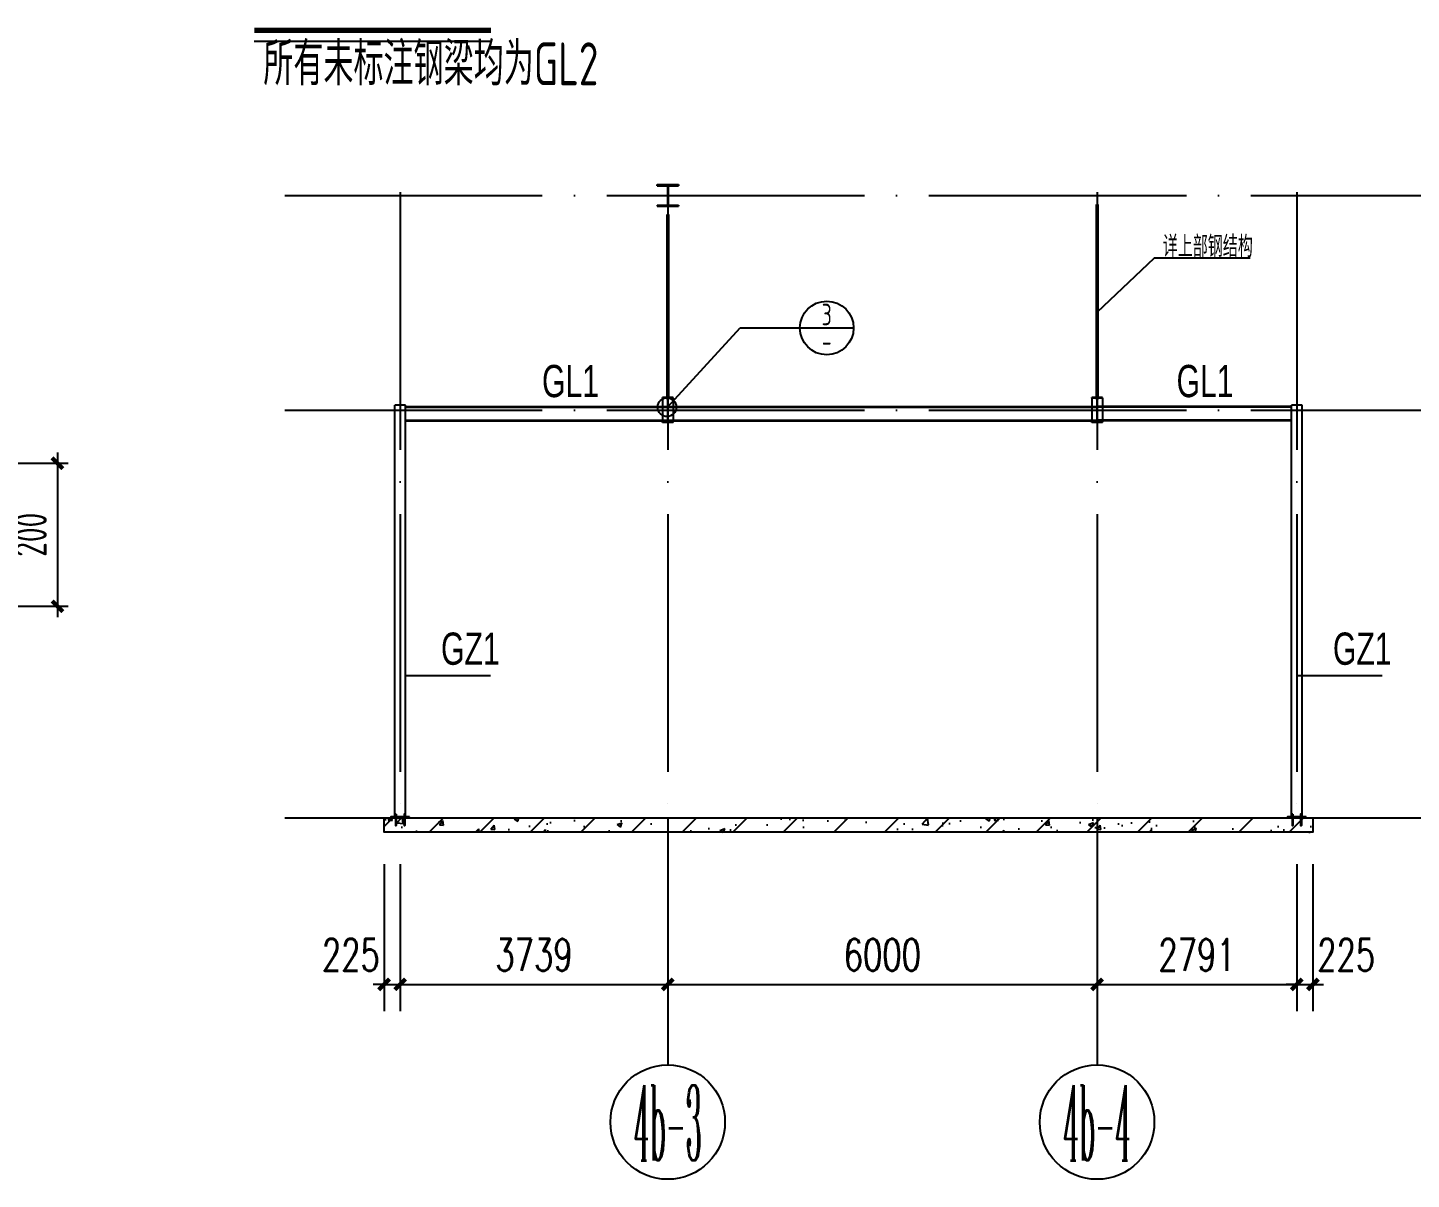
# Model space of a CAD drawing. Extents: x -803796 to -501762, y -1479216 to -846035.
# Drawn here: x -531421 to -512085, y -1185380 to -1169282 of the extents above; entities that cross this region are included whole.
import ezdxf
from ezdxf.enums import TextEntityAlignment as Align

# ---------------------------------------------------------------- set-up
doc = ezdxf.new("R2010")
doc.units = 0
doc.header["$LTSCALE"] = 1500
for name, pattern in [('DASHED', [19.05, 12.7, -6.35]), ('HIDDEN', [0.375, 0.25, -0.125]), ('XREF-GRID-04区$0$ACAD_ISO04W100', [30, 24, -3, 0, -3])]:
    doc.linetypes.add(name, pattern=pattern)
doc.layers.get('0').update_dxf_attribs({"linetype": 'CONTINUOUS'})
doc.layers.get('Defpoints').update_dxf_attribs({"linetype": 'CONTINUOUS'})
for name, color, linetype in [('A-ANNO-SECT', 4, 'HIDDEN'), ('AR-INT DECO', 140, 'CONTINUOUS'), ('C_Beam', 4, 'DASHED'), ('DIM', 3, 'CONTINUOUS'), ('HATCH', 254, 'CONTINUOUS'), ('NUM', 7, 'CONTINUOUS'), ('PUB_DIM', 3, 'CONTINUOUS'), ('STPM_SBEAM_THICK', 2, 'CONTINUOUS'), ('STXT_XG_THIN', 2, 'CONTINUOUS'), ('TEXT', 7, 'CONTINUOUS'), ('THIN', 7, 'CONTINUOUS'), ('XREF-GRID-01区$0$AXIS', 3, 'CONTINUOUS'), ('XREF-GRID-01区$0$PUB_DIM', 3, 'CONTINUOUS'), ('XREF-GRID-04区$0$A-DOTE', 14, 'XREF-GRID-04区$0$ACAD_ISO04W100')]:
    doc.layers.add(name, color=color, linetype=linetype)
doc.styles.add('TSSD_Dimension', font='Tssdeng.shx', dxfattribs={"width": 0.7, "bigfont": 'hztxt.shx'})
doc.styles.add('TSSD_Label', font='tj03-romans1.shx', dxfattribs={"width": 0.7, "bigfont": 'hztxt.shx'})
doc.styles.add('TSSD_NORM', font='tssdeng.shx', dxfattribs={"width": 0.7, "bigfont": 'hztxt.shx'})
doc.styles.add('TSSD_Num', font='tssdeng.shx', dxfattribs={"width": 0.7, "bigfont": 'hztxt.shx'})
doc.styles.add('XREF-GRID-01区$0$_TCH_AXIS', font='COMPLEX', dxfattribs={"bigfont": 'GBCBIG'})
doc.styles.add('XREF-GRID-01区$0$_TCH_DIM_T3', font='SIMPLEX', dxfattribs={"width": 0.705882, "bigfont": 'GBCBIG'})
doc.dimstyles.new('TSSD_15_150', dxfattribs={"dimtxt": 450, "dimasz": 150, "dimexe": 150, "dimexo": 375, "dimgap": 150, "dimtad": 1, "dimdec": 0, "dimlfac": 0.1, "dimzin": 0, "dimdsep": 46, "dimtxsty": 'TSSD_Dimension', "dimblk": 'ARCHTICK', "dimblk1": 'ARCHTICK', "dimblk2": 'ARCHTICK', "dimcen": 0, "dimdle": 150, "dimclrt": 7, "dimadec": 0, "dimazin": 0, "dimtfac": 1, "dimtdec": 0, "dimtix": 1, "dimtmove": 2, "dimatfit": 3, "dimfxl": 1, "dimtolj": 1, "dimtzin": 0, "dimarcsym": 0})
doc.dimstyles.new('XREF-GRID-01区$0$_TCH_ARCH&&150', dxfattribs={"dimtxt": 446.25, "dimasz": 150, "dimexe": 375, "dimexo": 450, "dimgap": 189.375, "dimtad": 1, "dimdec": 0, "dimzin": 0, "dimdsep": 46, "dimtxsty": 'XREF-GRID-01区$0$_TCH_DIM_T3', "dimblk": 'XREF-GRID-01区$0$_ArchTick', "dimcen": 0.09, "dimclrt": 7, "dimazin": 2, "dimtfac": 1, "dimtdec": 0, "dimtix": 1, "dimtmove": 2, "dimatfit": 3, "dimfxl": 1, "dimtolj": 1, "dimtzin": 0, "dimarcsym": 0})
pattern_1 = [(50, (103282.07, -6960.87), (717.26018, -62.75213), [75, -825]), (355, (103282.1, -6960.9), (-138.75133, 752.19213), [60, -660]), (100.4514, (103341.84, -6966.1), (578.50938, 689.43954), [63.7402, -701.1421]), (46.1842, (103282.1, -6760.9), (1067.24105, -165.519), [112.5, -1237.5]), (96.6356, (103371, -6774.7), (934.6627, 974.1179), [95.6103, -1051.713]), (351.1842, (103282.1, -6760.9), (934.6619, 974.1186), [90, -990]), (21, (103382.07, -6810.87), (596.90705, -402.6189), [75, -825]), (326, (103382.1, -6810.9), (243.31533, 725.15005), [60, -660]), (71.4514, (103431.8, -6844.4), (840.22263, 322.5305), [63.7402, -701.1421]), (37.5, (103282.07, -6960.87), (12.159855, 332.893854), [0, -652, 0, -670, 0, -662.5]), (7.5, (103282.07, -6960.87), (263.06954, 394.41171), [0, -382, 0, -637, 0, -252.5]), (327.5, (103059.07, -6960.87), (533.822436, -22.55487), [0, -250, 0, -780, 0, -1035]), (317.5, (102959.07, -6960.87), (583.18617, 100.10498), [0, -325, 0, -518, 0, -735]), (45, (103282.07, -6960.87), (-353.55339, 353.55339), [])]

# ---------------------------------------------------------------- blocks, each defined once
blk = doc.blocks.new('_ArchTick')
at = {"color": 0, "linetype": 'ByBlock', "const_width": 0.4}
blk.add_lwpolyline([(-0.5, -0.5), (0.5, 0.5)], dxfattribs=at)
blk = doc.blocks.new('*D746')
at = {"layer": 'Defpoints', "color": 0, "transparency": 16777216}
for p in [(-532221, -1175370), (-532221, -1177370), (-531004, -1177370)]:
    blk.add_point(p, dxfattribs=at)
at = {"layer": 'DIM', "color": 0, "lineweight": -2, "transparency": 16777216}
for p, q in [((-531846, -1175370), (-530854, -1175370)), ((-531004, -1175220), (-531004, -1177520)), ((-531846, -1177370), (-530854, -1177370))]:
    blk.add_line(p, q, dxfattribs=at)
at = {"layer": 'DIM', "color": 0, "lineweight": -2, "transparency": 16777216, "xscale": 150, "yscale": 150, "zscale": 150}
for p, rotation in [((-531004, -1175370), 90), ((-531004, -1177370), 270)]:
    blk.add_blockref('_ArchTick', p, dxfattribs=dict(at, rotation=rotation))
at = {"layer": 'DIM', "color": 7, "transparency": 16777216, "insert": (-531379, -1176370), "char_height": 450, "attachment_point": 5, "rotation": 90, "style": 'TSSD_Dimension'}
blk.add_mtext('\\A1;200', dxfattribs=at)
blk = doc.blocks.new('gzh')
at = {"layer": 'C_Beam', "linetype": 'ByBlock'}
for p, q in [((-594283, -1016804), (-593983, -1016804)), ((-594283, -1016819), (-594283, -1016804)), ((-594283, -1016819), (-593983, -1016819)), ((-594138, -1016819), (-594138, -1017089)), ((-594128, -1016819), (-594128, -1017089)), ((-593983, -1016804), (-593983, -1016819)), ((-594283, -1017089), (-593983, -1017089)), ((-594283, -1017089), (-594283, -1017104)), ((-594283, -1017104), (-593983, -1017104)), ((-593983, -1017089), (-593983, -1017104))]:
    blk.add_line(p, q, dxfattribs=at)
blk = doc.blocks.new('ts_idx')
at = {"color": 0, "linetype": 'ByBlock', "lineweight": -2}
blk.add_line((-0.5, 0), (0.5, 0), dxfattribs=at)
blk.add_circle((0, 0), 0.5, dxfattribs=at)
at = {"color": 0, "linetype": 'ByBlock', "lineweight": -2, "style": 'TSSD_Num', "width": 0.7}
for tag, p in [('1', (0, 0.25)), ('A', (0, -0.25))]:
    blk.add_attdef(tag, text='', height=0.4, dxfattribs=at).set_placement(p, align=Align.MIDDLE_CENTER)
blk = doc.blocks.new('XREF-GRID-01区$0$_ArchTick')
at = {"color": 0, "linetype": 'ByBlock', "const_width": 0.4}
blk.add_lwpolyline([(-0.5, -0.5), (0.5, 0.5)], dxfattribs=at)
blk = doc.blocks.new('*D826')
at = {"layer": 'Defpoints', "color": 0, "transparency": 16777216}
for p in [(-522477, -1180526), (-516477, -1180526), (-516477, -1182655)]:
    blk.add_point(p, dxfattribs=at)
at = {"layer": 'XREF-GRID-01区$0$PUB_DIM', "color": 0, "lineweight": -2, "transparency": 16777216}
for p, q in [((-522477, -1180976), (-522477, -1183030)), ((-516477, -1180976), (-516477, -1183030)), ((-522477, -1182655), (-516477, -1182655))]:
    blk.add_line(p, q, dxfattribs=at)
at = {"layer": 'XREF-GRID-01区$0$PUB_DIM', "color": 0, "lineweight": -2, "transparency": 16777216, "xscale": 150, "yscale": 150, "zscale": 150, "rotation": 180}
blk.add_blockref('XREF-GRID-01区$0$_ArchTick', (-522477, -1182655), dxfattribs=at)
at = {"layer": 'XREF-GRID-01区$0$PUB_DIM', "color": 0, "lineweight": -2, "transparency": 16777216, "xscale": 150, "yscale": 150, "zscale": 150}
blk.add_blockref('XREF-GRID-01区$0$_ArchTick', (-516477, -1182655), dxfattribs=at)
at = {"layer": 'XREF-GRID-01区$0$PUB_DIM', "color": 7, "transparency": 16777216, "insert": (-519477, -1182242), "char_height": 446.2, "attachment_point": 5, "style": 'XREF-GRID-01区$0$_TCH_DIM_T3'}
blk.add_mtext('\\A1;6000', dxfattribs=at)
blk = doc.blocks.new('*D827')
at = {"layer": 'Defpoints', "color": 0, "transparency": 16777216}
for p in [(-526441, -1180526), (-526216, -1180526), (-526216, -1182655)]:
    blk.add_point(p, dxfattribs=at)
at = {"layer": 'XREF-GRID-01区$0$PUB_DIM', "color": 0, "lineweight": -2, "transparency": 16777216}
for p, q in [((-526441, -1180976), (-526441, -1183030)), ((-526216, -1180976), (-526216, -1183030)), ((-526441, -1182655), (-526591, -1182655)), ((-526441, -1182655), (-526216, -1182655)), ((-526216, -1182655), (-526066, -1182655))]:
    blk.add_line(p, q, dxfattribs=at)
at = {"layer": 'XREF-GRID-01区$0$PUB_DIM', "color": 0, "lineweight": -2, "transparency": 16777216, "xscale": 150, "yscale": 150, "zscale": 150}
blk.add_blockref('XREF-GRID-01区$0$_ArchTick', (-526441, -1182655), dxfattribs=at)
at = {"layer": 'XREF-GRID-01区$0$PUB_DIM', "color": 0, "lineweight": -2, "transparency": 16777216, "xscale": 150, "yscale": 150, "zscale": 150, "rotation": 180}
blk.add_blockref('XREF-GRID-01区$0$_ArchTick', (-526216, -1182655), dxfattribs=at)
at = {"layer": 'XREF-GRID-01区$0$PUB_DIM', "color": 7, "transparency": 16777216, "insert": (-526905, -1182242), "char_height": 446.2, "attachment_point": 5, "style": 'XREF-GRID-01区$0$_TCH_DIM_T3'}
blk.add_mtext('\\A1;225', dxfattribs=at)
blk = doc.blocks.new('*D828')
at = {"layer": 'Defpoints', "color": 0, "transparency": 16777216}
for p in [(-526216, -1180526), (-522477, -1180526), (-522477, -1182655)]:
    blk.add_point(p, dxfattribs=at)
at = {"layer": 'XREF-GRID-01区$0$PUB_DIM', "color": 0, "lineweight": -2, "transparency": 16777216}
for p, q in [((-526216, -1180976), (-526216, -1183030)), ((-522477, -1180976), (-522477, -1183030)), ((-526216, -1182655), (-522477, -1182655))]:
    blk.add_line(p, q, dxfattribs=at)
at = {"layer": 'XREF-GRID-01区$0$PUB_DIM', "color": 0, "lineweight": -2, "transparency": 16777216, "xscale": 150, "yscale": 150, "zscale": 150, "rotation": 180}
blk.add_blockref('XREF-GRID-01区$0$_ArchTick', (-526216, -1182655), dxfattribs=at)
at = {"layer": 'XREF-GRID-01区$0$PUB_DIM', "color": 0, "lineweight": -2, "transparency": 16777216, "xscale": 150, "yscale": 150, "zscale": 150}
blk.add_blockref('XREF-GRID-01区$0$_ArchTick', (-522477, -1182655), dxfattribs=at)
at = {"layer": 'XREF-GRID-01区$0$PUB_DIM', "color": 7, "transparency": 16777216, "insert": (-524346, -1182242), "char_height": 446.2, "attachment_point": 5, "style": 'XREF-GRID-01区$0$_TCH_DIM_T3'}
blk.add_mtext('\\A1;3739', dxfattribs=at)
blk = doc.blocks.new('*D829')
at = {"layer": 'Defpoints', "color": 0, "transparency": 16777216}
for p in [(-516477, -1180526), (-513686, -1180526), (-513686, -1182655)]:
    blk.add_point(p, dxfattribs=at)
at = {"layer": 'XREF-GRID-01区$0$PUB_DIM', "color": 0, "lineweight": -2, "transparency": 16777216}
for p, q in [((-516477, -1180976), (-516477, -1183030)), ((-513686, -1180976), (-513686, -1183030)), ((-516477, -1182655), (-513686, -1182655))]:
    blk.add_line(p, q, dxfattribs=at)
at = {"layer": 'XREF-GRID-01区$0$PUB_DIM', "color": 0, "lineweight": -2, "transparency": 16777216, "xscale": 150, "yscale": 150, "zscale": 150, "rotation": 180}
blk.add_blockref('XREF-GRID-01区$0$_ArchTick', (-516477, -1182655), dxfattribs=at)
at = {"layer": 'XREF-GRID-01区$0$PUB_DIM', "color": 0, "lineweight": -2, "transparency": 16777216, "xscale": 150, "yscale": 150, "zscale": 150}
blk.add_blockref('XREF-GRID-01区$0$_ArchTick', (-513686, -1182655), dxfattribs=at)
at = {"layer": 'XREF-GRID-01区$0$PUB_DIM', "color": 7, "transparency": 16777216, "insert": (-515081, -1182242), "char_height": 446.2, "attachment_point": 5, "style": 'XREF-GRID-01区$0$_TCH_DIM_T3'}
blk.add_mtext('\\A1;2791', dxfattribs=at)
blk = doc.blocks.new('*D830')
at = {"layer": 'Defpoints', "color": 0, "transparency": 16777216}
for p in [(-513686, -1180526), (-513461, -1180526), (-513461, -1182655)]:
    blk.add_point(p, dxfattribs=at)
at = {"layer": 'XREF-GRID-01区$0$PUB_DIM', "color": 0, "lineweight": -2, "transparency": 16777216}
for p, q in [((-513686, -1180976), (-513686, -1183030)), ((-513461, -1180976), (-513461, -1183030)), ((-513686, -1182655), (-513836, -1182655)), ((-513686, -1182655), (-513461, -1182655)), ((-513461, -1182655), (-513311, -1182655))]:
    blk.add_line(p, q, dxfattribs=at)
at = {"layer": 'XREF-GRID-01区$0$PUB_DIM', "color": 0, "lineweight": -2, "transparency": 16777216, "xscale": 150, "yscale": 150, "zscale": 150}
blk.add_blockref('XREF-GRID-01区$0$_ArchTick', (-513686, -1182655), dxfattribs=at)
at = {"layer": 'XREF-GRID-01区$0$PUB_DIM', "color": 0, "lineweight": -2, "transparency": 16777216, "xscale": 150, "yscale": 150, "zscale": 150, "rotation": 180}
blk.add_blockref('XREF-GRID-01区$0$_ArchTick', (-513461, -1182655), dxfattribs=at)
at = {"layer": 'XREF-GRID-01区$0$PUB_DIM', "color": 7, "transparency": 16777216, "insert": (-512996, -1182242), "char_height": 446.2, "attachment_point": 5, "style": 'XREF-GRID-01区$0$_TCH_DIM_T3'}
blk.add_mtext('\\A1;225', dxfattribs=at)
blk = doc.blocks.new('A$C4FFD1A59')
at = {"layer": 'AR-INT DECO'}
for p, q in [((-513, 1623), (-513, 69)), ((-393, 1623), (-393, 69)), ((687, 1623), (687, 69)), ((807, 1623), (807, 69))]:
    blk.add_line(p, q, dxfattribs=at)
for points in [[(-1153, 1281), (1447, 1281), (1447, 1121), (-1153, 1121)], [(-513, 1623), (-393, 1623), (-393, 69), (-513, 69)], [(687, 1623), (807, 1623), (807, 69), (687, 69)]]:
    blk.add_lwpolyline(points, close=True, dxfattribs=at)

msp = doc.modelspace()

# ---------------------------------------------------------------- hatches: boundary and pattern name
at = {"layer": 'HATCH'}
h = msp.add_hatch(dxfattribs=at)
h.set_pattern_fill('ARMORED', color=256, scale=100, style=0)
h.set_pattern_definition(pattern_1)
h.paths.add_polyline_path([(-522476.9, -1180326.4), (-526440.9, -1180326.4), (-526440.9, -1180526.4), (-522476.9, -1180526.4)])
h = msp.add_hatch(dxfattribs=at)
h.set_pattern_fill('ARMORED', color=256, scale=100, style=0)
h.set_pattern_definition(pattern_1)
h.paths.add_polyline_path([(-516476.9, -1180326.4), (-522476.9, -1180326.4), (-522476.9, -1180526.4), (-516476.9, -1180526.4)])
h = msp.add_hatch(dxfattribs=at)
h.set_pattern_fill('ARMORED', color=256, scale=100, style=0)
h.set_pattern_definition(pattern_1)
h.paths.add_polyline_path([(-513460.9, -1180326.4), (-516476.9, -1180326.4), (-516476.9, -1180526.4), (-513460.9, -1180526.4)])

# ---------------------------------------------------------------- linework, layer by layer
for p, q in [((-522551.9, -1174459.4, -3.1), (-522551.9, -1174793.4, -3.1)), ((-522401.9, -1174459.4, -3.1), (-522401.9, -1174793.4, -3.1)), ((-516551.9, -1174459.4, -3.1), (-516551.9, -1174793.4, -3.1)), ((-516401.9, -1174459.4, -3.1), (-516401.9, -1174793.4, -3.1))]:
    msp.add_line(p, q)
at = {"elevation": -3.1}
msp.add_lwpolyline([(-526440.9, -1180326.4), (-513460.9, -1180326.4), (-513460.9, -1180526.4), (-526440.9, -1180526.4)], close=True, dxfattribs=at)
at = {"layer": 'A-ANNO-SECT', "linetype": 'ByBlock', "ltscale": 0.3, "const_width": 50, "elevation": -3.1}
for points in [[(-516476.9, -1174476.4), (-516476.9, -1171751.4)], [(-522476.9, -1174476.4), (-522476.9, -1171892.5)]]:
    msp.add_lwpolyline(points, dxfattribs=at)
at = {"layer": 'AR-INT DECO'}
for p, q in [((-526290.9, -1180326.4, -3.1), (-526290.9, -1174560.6, -3.1)), ((-526140.9, -1174560.6, -3.1), (-526290.9, -1174560.6, -3.1)), ((-526140.9, -1180326.4, -3.1), (-526140.9, -1174560.6, -3.1)), ((-513760.9, -1180326.4, -3.1), (-513760.9, -1174560.6, -3.1)), ((-513610.9, -1174560.6, -3.1), (-513760.9, -1174560.6, -3.1)), ((-513610.9, -1180326.4, -3.1), (-513610.9, -1174560.6, -3.1))]:
    msp.add_line(p, q, dxfattribs=at)
at = {"layer": 'C_Beam', "linetype": 'ByBlock'}
for p, q in [((-522401.9, -1174451.4, -3.1), (-522551.9, -1174451.4, -3.1)), ((-522551.9, -1174459.4, -3.1), (-522551.9, -1174451.4, -3.1)), ((-522401.9, -1174459.4, -3.1), (-522551.9, -1174459.4, -3.1)), ((-522479.9, -1174459.4, -3.1), (-522479.9, -1174793.4, -3.1)), ((-522473.9, -1174459.4, -3.1), (-522473.9, -1174793.4, -3.1)), ((-522401.9, -1174459.4, -3.1), (-522401.9, -1174451.4, -3.1)), ((-516401.9, -1174451.4, -3.1), (-516551.9, -1174451.4, -3.1)), ((-516551.9, -1174459.4, -3.1), (-516551.9, -1174451.4, -3.1)), ((-516401.9, -1174459.4, -3.1), (-516551.9, -1174459.4, -3.1)), ((-516479.9, -1174459.4, -3.1), (-516479.9, -1174793.4, -3.1)), ((-516473.9, -1174459.4, -3.1), (-516473.9, -1174793.4, -3.1)), ((-516401.9, -1174459.4, -3.1), (-516401.9, -1174451.4, -3.1)), ((-516401.9, -1174459.4, -3.1), (-516401.9, -1174451.4, -3.1)), ((-522401.9, -1174793.4, -3.1), (-522551.9, -1174793.4, -3.1)), ((-522551.9, -1174801.4, -3.1), (-522551.9, -1174793.4, -3.1)), ((-522401.9, -1174801.4, -3.1), (-522551.9, -1174801.4, -3.1)), ((-522401.9, -1174801.4, -3.1), (-522401.9, -1174793.4, -3.1)), ((-516401.9, -1174793.4, -3.1), (-516551.9, -1174793.4, -3.1)), ((-516551.9, -1174801.4, -3.1), (-516551.9, -1174793.4, -3.1)), ((-516401.9, -1174801.4, -3.1), (-516551.9, -1174801.4, -3.1)), ((-516401.9, -1174801.4, -3.1), (-516401.9, -1174793.4, -3.1)), ((-516401.9, -1174801.4, -3.1), (-516401.9, -1174793.4, -3.1)), ((-516401.9, -1174801.4, -3.1), (-516401.9, -1174793.4, -3.1))]:
    msp.add_line(p, q, dxfattribs=at)
at = {"layer": 'NUM', "const_width": 75, "elevation": -9.3}
msp.add_lwpolyline([(-528254.6, -1169319.5), (-524945.7, -1169319.5)], dxfattribs=at)
at = {"layer": 'NUM', "elevation": -9.3}
msp.add_lwpolyline([(-528254.6, -1169469.5), (-524945.7, -1169469.5)], dxfattribs=at)
at = {"layer": 'PUB_DIM', "elevation": -3.1}
msp.add_lwpolyline([(-516474.4, -1173259.5), (-515673.3, -1172501), (-514337.4, -1172501)], dxfattribs=at)
at = {"layer": 'STPM_SBEAM_THICK'}
msp.add_circle((-522486.9, -1174586.4, -3.1), 131.3, dxfattribs=at)
at = {"layer": 'STXT_XG_THIN'}
for p, q in [((-526140.9, -1174576.4, -3.1), (-522479.9, -1174576.4, -3.1)), ((-526140.9, -1174586.4, -3.1), (-522479.9, -1174586.4, -3.1)), ((-522473.9, -1174576.4, -3.1), (-516479.9, -1174576.4, -3.1)), ((-522473.9, -1174586.4, -3.1), (-516479.9, -1174586.4, -3.1)), ((-513760.9, -1174576.4, -3.1), (-516473.9, -1174576.4, -3.1)), ((-513760.9, -1174586.4, -3.1), (-516473.9, -1174586.4, -3.1)), ((-526140.9, -1174776.4, -3.1), (-522479.9, -1174776.4, -3.1)), ((-526140.4, -1174766.4, -3.1), (-522479.9, -1174766.4, -3.1)), ((-522473.9, -1174766.4, -3.1), (-516479.9, -1174766.4, -3.1)), ((-522473.9, -1174776.4, -3.1), (-516479.9, -1174776.4, -3.1)), ((-513760.9, -1174766.4, -3.1), (-516473.9, -1174766.4, -3.1)), ((-513760.9, -1174776.4, -3.1), (-516473.9, -1174776.4, -3.1))]:
    msp.add_line(p, q, dxfattribs=at)
at = {"layer": 'TEXT'}
for p, q in [((-526140.9, -1178337.1, -3.1), (-525644.7, -1178337.1, -3.1)), ((-525644.7, -1178337.1, -3.1), (-524954.7, -1178337.1, -3.1)), ((-513676.9, -1178337.1, -3.1), (-513180.7, -1178337.1, -3.1)), ((-513180.7, -1178337.1, -3.1), (-512490.7, -1178337.1, -3.1))]:
    msp.add_line(p, q, dxfattribs=at)
at = {"layer": 'THIN'}
for p, q in [((-522481.9, -1174586.4, -3.1), (-521466.2, -1173479.3, -3.1)), ((-521466.2, -1173479.3, -3.1), (-520629.6, -1173479.3, -3.1))]:
    msp.add_line(p, q, dxfattribs=at)
at = {"layer": 'XREF-GRID-01区$0$AXIS'}
for p, q in [((-522476.9, -1180326.4, -3.1), (-522476.9, -1183779.6, -3.1)), ((-516476.9, -1180326.4, -3.1), (-516476.9, -1183779.6, -3.1)), ((-522476.9, -1183543.4, -3.1), (-522476.9, -1183779.6, -3.1))]:
    msp.add_line(p, q, dxfattribs=at)
for centre in [(-522476.9, -1184579.6, -3.1), (-522476.9, -1184579.6, -3.1), (-516476.9, -1184579.6, -3.1), (-516476.9, -1184579.6, -3.1)]:
    msp.add_circle(centre, 800, dxfattribs=at)
at = {"layer": 'XREF-GRID-04区$0$A-DOTE', "ltscale": 0.1}
for p, q in [((-527829.3, -1171626.4, -3.1), (-510433.4, -1171626.4, -3.1)), ((-526215.9, -1171581.4, -3.1), (-526215.9, -1180326.4, -3.1)), ((-522476.9, -1171581.4, -3.1), (-522476.9, -1180326.4, -3.1)), ((-516476.9, -1171581.4, -3.1), (-516476.9, -1180326.4, -3.1)), ((-513685.9, -1171581.4, -3.1), (-513685.9, -1180526.4, -3.1)), ((-527829.3, -1174626.4, -3.1), (-510433.4, -1174626.4, -3.1)), ((-527829.3, -1180326.4, -3.1), (-510433.4, -1180326.4, -3.1))]:
    msp.add_line(p, q, dxfattribs=at)

# ---------------------------------------------------------------- block references
at = {"layer": 'AR-INT DECO', "xscale": -0.1, "yscale": 0.1, "zscale": 0.1}
for p in [(-526201.2, -1180438.5, -3.1), (-513671.2, -1180438.5, -3.1)]:
    msp.add_blockref('A$C4FFD1A59', p, dxfattribs=at)
at = {"layer": 'C_Beam', "linetype": 'ByBlock'}
msp.add_blockref('gzh', (71656.4, -154672.5, -3.1), dxfattribs=at)
at = {"layer": 'THIN'}
ref = msp.add_blockref('ts_idx', (-520254.6, -1173479.3, -3.1), dxfattribs=dict(at, xscale=750, yscale=750, zscale=750))
ref.add_attrib('1', '3', dxfattribs={"height": 300, "style": 'TSSD_Num', "width": 0.7}).set_placement((-520254.6, -1173291.8, -3.1), align=Align.MIDDLE_CENTER)
ref.add_attrib('-', '-', dxfattribs={"height": 300, "style": 'TSSD_Num', "width": 0.7}).set_placement((-520254.6, -1173666.8, -3.1), align=Align.MIDDLE_CENTER)

# ---------------------------------------------------------------- texts
at = {"style": 'TSSD_Label', "width": 0.7}
msp.add_text('详上部钢结构', height=300, dxfattribs=at).set_placement((-514929.5, -1172324.3, -3.1), align=Align.MIDDLE)
at = {"layer": 'NUM', "style": 'TSSD_NORM', "width": 0.7}
msp.add_text('所有未标注钢梁均为GL2', height=600, dxfattribs=at).set_placement((-528128, -1170267.2, -9.3), align=Align.BOTTOM_LEFT)
at = {"layer": 'TEXT', "style": 'TSSD_Label', "width": 0.7}
for s, p in [('GL1', (-524233.2, -1174446.3, -3.1)), ('GL1', (-515365.6, -1174446.3, -3.1)), ('GZ1', (-525644.7, -1178187.1, -3.1)), ('GZ1', (-513180.7, -1178187.1, -3.1))]:
    msp.add_text(s, height=450, dxfattribs=at).set_placement(p)
at = {"layer": 'XREF-GRID-01区$0$AXIS', "color": 7, "style": 'XREF-GRID-01区$0$_TCH_AXIS'}
for s, width, p, p2 in [('4b-3', 0.229558, (-522947.5, -1185114.9, -3.1), (-522006.3, -1185114.9, -3.1)), ('4b-4', 0.224093, (-516947.5, -1185114.9, -3.1), (-516006.3, -1185114.9, -3.1))]:
    msp.add_text(s, height=1050, dxfattribs=dict(at, width=width)).set_placement(p, p2, align=Align.FIT)

# ---------------------------------------------------------------- dimensions: what is measured, and where the dimension line sits
at = {"layer": 'DIM'}
dim = msp.add_aligned_dim(p1=(-532221.1, -1175370.3), p2=(-532221.1, -1177370.3), distance=1217.6, dimstyle='TSSD_15_150', dxfattribs=at)
dim.commit()
dim.dimension.update_dxf_attribs({"geometry": '*D746', "text_midpoint": (-531378.5, -1176370.3)})
at = {"layer": 'XREF-GRID-01区$0$PUB_DIM'}
for base, p1, p2, picture, middle in [((-526215.9, -1182654.9, -3.1), (-526440.9, -1180526.4, -3.1), (-526215.9, -1180526.4, -3.1), '*D827', (-526905.4, -1182242.4, -3.1)), ((-513460.9, -1182654.9, -3.1), (-513685.9, -1180526.4, -3.1), (-513460.9, -1180526.4, -3.1), '*D830', (-512996.4, -1182242.4, -3.1))]:
    dim = msp.add_linear_dim(base=base, p1=p1, p2=p2, dimstyle='XREF-GRID-01区$0$_TCH_ARCH&&150', dxfattribs=at)
    dim.commit()
    dim.dimension.update_dxf_attribs({"geometry": picture, "text_midpoint": middle, "dimtype": 160})
for base, p1, p2, picture, middle in [((-522476.9, -1182654.9, -3.1), (-526215.9, -1180526.4, -3.1), (-522476.9, -1180526.4, -3.1), '*D828', (-524346.4, -1182242.4, -3.1)), ((-513685.9, -1182654.9, -3.1), (-516476.9, -1180526.4, -3.1), (-513685.9, -1180526.4, -3.1), '*D829', (-515081.4, -1182242.4, -3.1))]:
    dim = msp.add_linear_dim(base=base, p1=p1, p2=p2, dimstyle='XREF-GRID-01区$0$_TCH_ARCH&&150', dxfattribs=at)
    dim.commit()
    dim.dimension.update_dxf_attribs({"geometry": picture, "text_midpoint": middle})
dim = msp.add_aligned_dim(p1=(-522476.9, -1180526.4, -3.1), p2=(-516476.9, -1180526.4, -3.1), distance=-2128.5, dimstyle='XREF-GRID-01区$0$_TCH_ARCH&&150', dxfattribs=at)
dim.commit()
dim.dimension.update_dxf_attribs({"geometry": '*D826', "text_midpoint": (-519476.9, -1182242.4, -3.1)})

doc.saveas('drawing.dxf')
